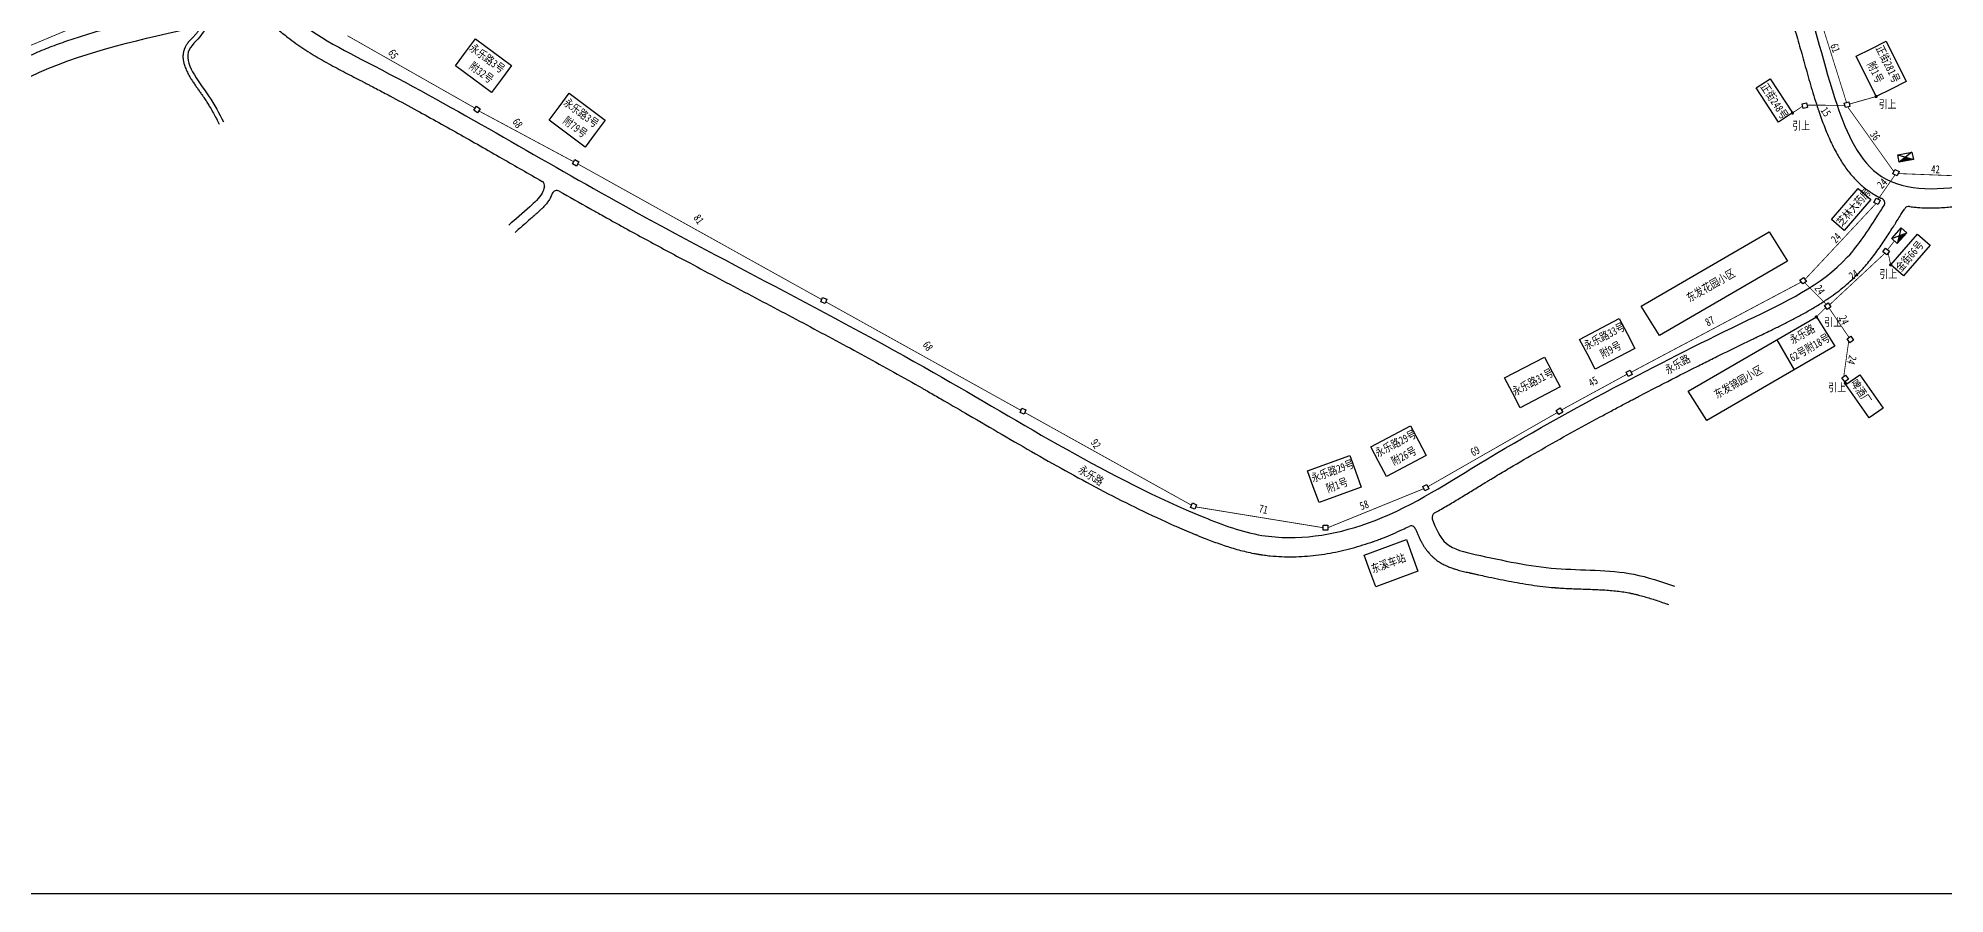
# Model space of a CAD drawing. Extents: x 11497857 to 11785281, y -6195932 to -5913179.
# Drawn here: x 11558962 to 11678110, y -6195932 to -6142468 of the extents above; entities that cross this region are included whole.
import ezdxf

# ---------------------------------------------------------------- set-up
doc = ezdxf.new("R2010")
doc.units = 0
doc.header["$LTSCALE"] = 1000
doc.header["$MEASUREMENT"] = 0
doc.layers.get('0').update_dxf_attribs({"linetype": 'CONTINUOUS'})
doc.layers.add('新设拉线', color=7, linetype='CONTINUOUS')
doc.styles.add('仿宋_GB2312', font='仿宋_GB2312.TTF', dxfattribs={"width": 0.8})

msp = doc.modelspace()

# ---------------------------------------------------------------- linework, layer by layer
for p, q in [((11675177, -6149762), (11676141, -6150047)), ((11676055, -6149596), (11675263, -6150213))]:
    msp.add_line(p, q)
at = {"color": 2}
for p, q in [((11674787, -6154992), (11675725, -6154635)), ((11675384, -6154328), (11675128, -6155299))]:
    msp.add_line(p, q, dxfattribs=at)
for points in [[(11586358, -6146723), (11586586, -6146891), (11586408, -6147133), (11586180, -6146965)], [(11669189, -6146569), (11669465, -6146506), (11669532, -6146798), (11669256, -6146862)], [(11671827, -6146522), (11672099, -6146444), (11672181, -6146733), (11671909, -6146811)], [(11592499, -6150059), (11592749, -6150191), (11592610, -6150457), (11592359, -6150325)], [(11675177, -6149762), (11676055, -6149596), (11676141, -6150047), (11675263, -6150213)], [(11674990, -6150677), (11675249, -6150792), (11675127, -6151066), (11674868, -6150952)], [(11673812, -6152470), (11674066, -6152595), (11673935, -6152864), (11673680, -6152740)], [(11674239, -6155819), (11674410, -6155593), (11674649, -6155774), (11674478, -6156000)], [(11669054, -6157580), (11669285, -6157417), (11669459, -6157662), (11669227, -6157825)], [(11607984, -6158664), (11608248, -6158769), (11608137, -6159047), (11607873, -6158943)], [(11670585, -6159177), (11670814, -6159011), (11670990, -6159254), (11670761, -6159420)], [(11672005, -6161264), (11672234, -6161098), (11672410, -6161341), (11672181, -6161507)], [(11658191, -6163328), (11658446, -6163206), (11658576, -6163477), (11658320, -6163599)], [(11671679, -6163690), (11671908, -6163524), (11672084, -6163767), (11671855, -6163933)], [(11620428, -6165583), (11620691, -6165688), (11620580, -6165966), (11620317, -6165862)], [(11653828, -6165727), (11654066, -6165574), (11654228, -6165826), (11653990, -6165979)], [(11645484, -6170481), (11645738, -6170356), (11645870, -6170625), (11645616, -6170750)], [(11631089, -6171511), (11631352, -6171616), (11631241, -6171894), (11630977, -6171790)], [(11639268, -6172904), (11639551, -6172904), (11639551, -6173205), (11639268, -6173205)]]:
    msp.add_lwpolyline(points, close=True)
at = {"color": 1, "const_width": 100}
for points in [[(11673763, -6146116, 1), (11673863, -6146116, 1)], [(11668540, -6147141, 1), (11668640, -6147141, 1)], [(11674675, -6156634, 1), (11674775, -6156634, 1)], [(11670031, -6159885, 1), (11670131, -6159885, 1)], [(11671842, -6164030, 1), (11671942, -6164030, 1)]]:
    msp.add_lwpolyline(points, format="xyb", close=True, dxfattribs=at)
msp.add_lwpolyline([(11675702, -6150130, 893, 0, 0), (11675659, -6149904, 0, 0, 0)], format="xyseb")
at = {"color": 2}
msp.add_lwpolyline([(11674787, -6154992), (11675384, -6154328), (11675725, -6154635), (11675128, -6155299)], close=True, dxfattribs=at)
msp.add_lwpolyline([(11675427, -6154967, 893, 0, 0), (11675256, -6154813, 0, 0, 0)], format="xyseb", dxfattribs=at)
at = {"layer": '新设拉线', "linetype": 'ByBlock', "ltscale": 0.5}
msp.add_line((11667605, -6161320), (11668689, -6163192), dxfattribs=at)
for points in [[(11497857, -6042706), (11785281, -6042706), (11785281, -6195932), (11497857, -6195932)], [(11667196, -6145006), (11668590, -6147141), (11667709, -6147716), (11666315, -6145581)], [(11671027, -6153798), (11672695, -6151869), (11673491, -6152558), (11671823, -6154487)], [(11659126, -6159215), (11667128, -6154577), (11668281, -6156410), (11660279, -6161048)], [(11674725, -6156634), (11676393, -6154705), (11677189, -6155393), (11675521, -6157322)], [(11662079, -6164523), (11670081, -6159885), (11671234, -6161717), (11663232, -6166355)], [(11672791, -6163504), (11674249, -6165596), (11673386, -6166198), (11671928, -6164106)]]:
    msp.add_lwpolyline(points, close=True, dxfattribs=at)
at = {"layer": '新设拉线', "color": 1, "linetype": 'ByBlock', "ltscale": 0.5, "const_width": 50}
for points in [[(11669924, -6139995), (11671963, -6146483)], [(11672045, -6146772), (11674929, -6150815)]]:
    msp.add_lwpolyline(points, dxfattribs=at)
at = {"layer": '新设拉线', "linetype": 'ByBlock', "ltscale": 0.5, "const_width": 50}
for points in [[(11561415, -6141699), (11555793, -6144051)], [(11668590, -6147141), (11669222, -6146716)], [(11671868, -6146667), (11669498, -6146652)], [(11672140, -6146589), (11673813, -6146116)], [(11675188, -6150929), (11679930, -6151111)], [(11674957, -6155145), (11674529, -6155684)], [(11674359, -6155909), (11670902, -6159132)], [(11674564, -6155887), (11674725, -6156634)], [(11670700, -6159094), (11669343, -6157743)], [(11670081, -6159885), (11670673, -6159298)], [(11670876, -6159337), (11672126, -6161176)], [(11672102, -6161399), (11671793, -6163607)]]:
    msp.add_lwpolyline(points, dxfattribs=at)
at = {"layer": '新设拉线', "color": 5, "linetype": 'ByBlock', "ltscale": 0.5, "const_width": 50}
for points in [[(11578293, -6142319), (11586269, -6146844)], [(11586497, -6147012), (11592429, -6150192)], [(11592679, -6150324), (11607929, -6158803)], [(11674998, -6151009), (11673939, -6152533)], [(11669372, -6157539), (11673807, -6152802)], [(11658511, -6163341), (11669141, -6157703)], [(11608179, -6158942), (11620372, -6165722)], [(11654147, -6165700), (11658255, -6163463)], [(11620622, -6165861), (11631033, -6171650)], [(11645804, -6170491), (11653909, -6165853)], [(11639551, -6173055), (11645550, -6170616)], [(11631296, -6171755), (11639268, -6173055)]]:
    msp.add_lwpolyline(points, dxfattribs=at)
at = {"layer": '新设拉线', "linetype": 'ByBlock', "ltscale": 0.5}
for points in [[(11585659, -6143351), (11586287, -6142506), (11588541, -6144181), (11587913, -6145025)], [(11674756, -6145649), (11673813, -6146116), (11672566, -6143600), (11673509, -6143133)], [(11673509, -6143133), (11674452, -6142666), (11675699, -6145182), (11674756, -6145649)], [(11587913, -6145025), (11587286, -6145870), (11585032, -6144195), (11585659, -6143351)], [(11593776, -6148432), (11593149, -6149277), (11590894, -6147602), (11591522, -6146757)], [(11591522, -6146757), (11592149, -6145913), (11594404, -6147587), (11593776, -6148432)], [(11655769, -6162219), (11655280, -6161287), (11657768, -6159983), (11658256, -6160915)], [(11658256, -6160915), (11658745, -6161848), (11656257, -6163151), (11655769, -6162219)], [(11651086, -6164626), (11650598, -6163694), (11653086, -6162390), (11653574, -6163322)], [(11653574, -6163322), (11654062, -6164254), (11651575, -6165558), (11651086, -6164626)], [(11642724, -6168926), (11642236, -6167994), (11644723, -6166690), (11645211, -6167622)], [(11645211, -6167622), (11645700, -6168554), (11643212, -6169858), (11642724, -6168926)], [(11638645, -6170493), (11638282, -6169505), (11640919, -6168537), (11641281, -6169525)], [(11641281, -6169525), (11641643, -6170513), (11639007, -6171480), (11638645, -6170493)], [(11642186, -6175754), (11641823, -6174766), (11644460, -6173799), (11644822, -6174786)], [(11644822, -6174786), (11645184, -6175774), (11642548, -6176742), (11642186, -6175754)]]:
    msp.add_lwpolyline(points, dxfattribs=at)
for centre, start, end in [((11590307, -6151678), 345.73553, 60.21271), ((11591372, -6152286), 60.31734, 159.22111), ((11674054, -6152762), 327.85032, 65.47991), ((11675853, -6153281), 81.47479, 148.01459), ((11644758, -6173244), 20.7016, 116.04066), ((11646365, -6172397), 119.32148, 199.04527)]:
    msp.add_arc(centre, 300, start, end, dxfattribs=at)
for points, knots in [([(11631969, -6118724), (11633841, -6118433), (11639010, -6118851), (11647111, -6119242), (11656648, -6123089), (11663343, -6130829), (11669471, -6138411), (11670803, -6145786), (11673661, -6152211), (11680736, -6151852), (11688719, -6148070), (11698450, -6153647), (11706429, -6151856), (11709987, -6150929), (11710628, -6150783)], [164255.8139925, 164255.8139925, 164255.8139925, 164255.8139925, 170004.7854553, 179065.9111753, 188968.2910209, 199562.6645775, 209597.5520338, 217248.5504401, 222495.0062063, 228334.5783111, 235625.6914017, 248646.6691821, 257622.2836758, 259587.9751689, 259587.9751689, 259587.9751689, 259587.9751689]), ([(11662240, -6131473), (11662317, -6131565), (11662394, -6131657), (11662490, -6131771), (11662508, -6131793), (11662550, -6131843), (11662574, -6131872), (11662621, -6131929), (11662645, -6131957), (11662717, -6132043), (11662764, -6132100), (11662907, -6132272), (11663002, -6132386), (11663286, -6132729), (11663474, -6132958), (11663846, -6133416), (11664031, -6133645), (11664395, -6134105), (11664575, -6134335), (11664929, -6134796), (11665103, -6135027), (11665444, -6135491), (11665611, -6135723), (11665937, -6136189), (11666096, -6136423), (11666404, -6136892), (11666554, -6137128), (11666843, -6137600), (11666982, -6137837), (11667250, -6138314), (11667378, -6138553), (11667621, -6139033), (11667737, -6139274), (11667873, -6139577), (11667900, -6139638), (11667943, -6139736), (11667959, -6139774), (11667980, -6139824), (11667986, -6139837), (11667997, -6139863), (11668002, -6139875), (11668018, -6139914), (11668029, -6139940), (11668061, -6140017), (11668082, -6140068), (11668144, -6140224), (11668184, -6140328), (11668296, -6140622), (11668365, -6140813), (11668499, -6141199), (11668563, -6141395), (11668689, -6141791), (11668751, -6141991), (11668872, -6142396), (11668931, -6142601), (11669049, -6143014), (11669108, -6143223), (11669225, -6143645), (11669284, -6143859), (11669403, -6144289), (11669464, -6144506), (11669587, -6144945), (11669650, -6145166), (11669781, -6145612), (11669848, -6145836), (11669988, -6146289), (11670060, -6146517), (11670156, -6146808), (11670176, -6146868), (11670206, -6146958), (11670216, -6146987), (11670234, -6147037), (11670241, -6147059), (11670256, -6147102), (11670263, -6147124), (11670286, -6147188), (11670301, -6147232), (11670346, -6147362), (11670377, -6147449), (11670465, -6147689), (11670523, -6147843), (11670643, -6148152), (11670705, -6148306), (11670836, -6148614), (11670903, -6148767), (11671045, -6149073), (11671119, -6149225), (11671274, -6149525), (11671355, -6149674), (11671506, -6149938), (11671576, -6150053), (11671720, -6150280), (11671795, -6150393), (11671950, -6150614), (11672031, -6150722), (11672186, -6150918), (11672258, -6151006), (11672409, -6151179), (11672487, -6151263), (11672648, -6151429), (11672731, -6151509), (11672902, -6151666), (11672991, -6151742), (11673159, -6151877), (11673237, -6151936), (11673340, -6152010), (11673363, -6152026), (11673402, -6152053), (11673419, -6152064), (11673454, -6152087), (11673472, -6152100), (11673507, -6152122), (11673524, -6152133), (11673557, -6152155), (11673574, -6152165), (11673624, -6152196), (11673658, -6152217), (11673761, -6152277), (11673829, -6152315), (11673968, -6152389), (11674038, -6152424), (11674132, -6152468), (11674155, -6152479), (11674178, -6152489)], [199117.0365795, 199117.0365795, 199117.0365795, 199117.0365795, 199472.2842995, 199472.2842995, 199556.1647299, 199556.1647299, 199666.067889, 199666.067889, 199775.9710481, 199775.9710481, 199995.7773664, 199995.7773664, 200435.3900029, 200435.3900029, 201314.6152759, 201314.6152759, 202193.8405489, 202193.8405489, 203073.0658219, 203073.0658219, 203952.2910949, 203952.2910949, 204831.5163679, 204831.5163679, 205710.741641, 205710.741641, 206589.966914, 206589.966914, 207469.192187, 207469.192187, 208348.41746, 208348.41746, 209227.642733, 209227.642733, 209446.9796073, 209446.9796073, 209582.8064831, 209582.8064831, 209628.9306981, 209628.9306981, 209675.0549131, 209675.0549131, 209767.3033431, 209767.3033431, 209951.8002031, 209951.8002031, 210320.7939231, 210320.7939231, 210985.0823488, 210985.0823488, 211649.3707745, 211649.3707745, 212313.6592003, 212313.6592003, 212977.947626, 212977.947626, 213642.2360517, 213642.2360517, 214306.5244774, 214306.5244774, 214970.8129031, 214970.8129031, 215635.1013289, 215635.1013289, 216299.3897546, 216299.3897546, 216963.6781803, 216963.6781803, 217138.086512, 217138.086512, 217221.8705868, 217221.8705868, 217283.7181119, 217283.7181119, 217345.5656371, 217345.5656371, 217469.2606875, 217469.2606875, 217716.6507883, 217716.6507883, 218152.2596191, 218152.2596191, 218587.8684498, 218587.8684498, 219023.4772806, 219023.4772806, 219459.0861114, 219459.0861114, 219894.6949421, 219894.6949421, 220238.931255, 220238.931255, 220583.167568, 220583.167568, 220927.4038809, 220927.4038809, 221216.1967455, 221216.1967455, 221504.98961, 221504.98961, 221793.7824746, 221793.7824746, 222082.5753392, 222082.5753392, 222324.4418609, 222324.4418609, 222391.017072, 222391.017072, 222440.2760469, 222440.2760469, 222493.4288778, 222493.4288778, 222541.6475404, 222541.6475404, 222589.866203, 222589.866203, 222686.3035282, 222686.3035282, 222879.1781786, 222879.1781786, 223072.0528291, 223072.0528291, 223135.1150258, 223135.1150258, 223135.1150258, 223135.1150258]), ([(11543518, -6155301), (11543542, -6155286), (11543565, -6155271), (11543630, -6155229), (11543671, -6155202), (11543738, -6155157), (11543764, -6155139), (11543799, -6155115), (11543809, -6155109), (11543828, -6155095), (11543838, -6155089), (11543867, -6155068), (11543887, -6155055), (11543945, -6155014), (11543984, -6154986), (11544100, -6154903), (11544177, -6154846), (11544390, -6154684), (11544526, -6154578), (11544795, -6154358), (11544929, -6154245), (11545197, -6154013), (11545331, -6153894), (11545597, -6153652), (11545730, -6153528), (11545996, -6153278), (11546129, -6153151), (11546305, -6152980), (11546349, -6152938), (11546406, -6152882), (11546420, -6152869), (11546448, -6152842), (11546462, -6152828), (11546504, -6152787), (11546532, -6152760), (11546615, -6152679), (11546671, -6152624), (11546838, -6152460), (11546949, -6152351), (11547304, -6152000), (11547547, -6151758), (11548036, -6151272), (11548281, -6151028), (11548775, -6150541), (11549024, -6150297), (11549527, -6149812), (11549782, -6149569), (11550107, -6149266), (11550175, -6149204), (11550298, -6149090), (11550355, -6149039), (11550462, -6148941), (11550513, -6148895), (11550595, -6148821), (11550626, -6148793), (11550717, -6148711), (11550778, -6148657), (11550961, -6148495), (11551083, -6148388), (11551454, -6148069), (11551704, -6147858), (11552371, -6147312), (11552793, -6146982), (11553653, -6146341), (11554091, -6146031), (11554984, -6145433), (11555438, -6145147), (11556362, -6144600), (11556832, -6144340), (11557416, -6144041), (11557524, -6143987), (11557728, -6143886), (11557824, -6143839), (11557951, -6143779), (11557981, -6143765), (11558067, -6143724), (11558123, -6143698), (11558293, -6143619), (11558406, -6143568), (11558746, -6143417), (11558974, -6143319), (11559545, -6143085), (11559890, -6142951), (11560583, -6142697), (11560931, -6142577), (11561630, -6142348), (11561981, -6142239), (11562685, -6142030), (11563039, -6141930), (11563747, -6141738), (11564103, -6141645), (11564815, -6141466), (11565172, -6141379), (11565888, -6141210), (11566246, -6141127), (11566964, -6140963), (11567324, -6140882), (11567746, -6140787), (11567808, -6140773), (11567913, -6140750), (11567955, -6140740), (11568012, -6140727), (11568027, -6140724), (11568057, -6140717), (11568072, -6140714), (11568117, -6140704), (11568147, -6140697), (11568237, -6140677), (11568296, -6140664), (11568360, -6140649), (11568366, -6140648), (11568371, -6140647)], [9090.2419142, 9090.2419142, 9090.2419142, 9090.2419142, 9183.3135712, 9183.3135712, 9350.9819116, 9350.9819116, 9455.2131293, 9455.2131293, 9495.0122166, 9495.0122166, 9534.811304, 9534.811304, 9614.4094787, 9614.4094787, 9773.6058281, 9773.6058281, 10091.9985269, 10091.9985269, 10654.038236, 10654.038236, 11216.0779451, 11216.0779451, 11778.1176542, 11778.1176542, 12340.1573633, 12340.1573633, 12902.1970724, 12902.1970724, 13086.3369594, 13086.3369594, 13145.22731, 13145.22731, 13204.1176605, 13204.1176605, 13321.8983617, 13321.8983617, 13557.4597641, 13557.4597641, 14028.5825688, 14028.5825688, 15062.2330912, 15062.2330912, 16095.8836136, 16095.8836136, 17129.534136, 17129.534136, 18163.1846585, 18163.1846585, 18431.6947918, 18431.6947918, 18653.7440291, 18653.7440291, 18853.6710282, 18853.6710282, 18974.373203, 18974.373203, 19210.0852913, 19210.0852913, 19681.5094681, 19681.5094681, 20624.3578216, 20624.3578216, 22163.6491353, 22163.6491353, 23702.940449, 23702.940449, 25242.2317627, 25242.2317627, 26781.5230765, 26781.5230765, 27127.372276, 27127.372276, 27435.0195598, 27435.0195598, 27529.9972878, 27529.9972878, 27709.153102, 27709.153102, 28067.4647306, 28067.4647306, 28784.0879876, 28784.0879876, 29859.5534762, 29859.5534762, 30935.0189648, 30935.0189648, 32010.4844533, 32010.4844533, 33085.9499419, 33085.9499419, 34161.4154305, 34161.4154305, 35236.8809191, 35236.8809191, 36312.3464076, 36312.3464076, 37387.8118962, 37387.8118962, 37573.1692688, 37573.1692688, 37699.5755122, 37699.5755122, 37744.3358774, 37744.3358774, 37789.0962427, 37789.0962427, 37878.6169732, 37878.6169732, 38057.6584342, 38057.6584342, 38073.437885, 38073.437885, 38073.437885, 38073.437885]), ([(11572634, -6140604), (11572636, -6140607), (11572639, -6140609), (11572718, -6140696), (11572796, -6140780), (11572954, -6140950), (11573035, -6141036), (11573200, -6141207), (11573284, -6141293), (11573390, -6141399), (11573410, -6141419), (11573471, -6141479), (11573512, -6141519), (11573561, -6141565), (11573568, -6141571), (11573581, -6141584), (11573588, -6141591), (11573608, -6141610), (11573622, -6141623), (11573663, -6141661), (11573690, -6141686), (11573772, -6141762), (11573828, -6141812), (11573994, -6141960), (11574107, -6142056), (11574334, -6142243), (11574448, -6142335), (11574728, -6142551), (11574894, -6142673), (11575228, -6142911), (11575397, -6143026), (11575737, -6143249), (11575909, -6143358), (11576253, -6143569), (11576426, -6143673), (11576773, -6143874), (11576948, -6143972), (11577296, -6144166), (11577471, -6144260), (11577820, -6144447), (11577994, -6144539), (11578342, -6144720), (11578515, -6144810), (11578860, -6144988), (11579032, -6145076), (11579254, -6145190), (11579306, -6145217), (11579373, -6145252), (11579389, -6145260), (11579437, -6145285), (11579469, -6145301), (11579533, -6145334), (11579565, -6145351), (11579660, -6145401), (11579724, -6145434), (11579915, -6145533), (11580043, -6145600), (11580424, -6145801), (11580678, -6145935), (11581438, -6146340), (11581943, -6146612), (11583371, -6147392), (11584291, -6147904), (11586123, -6148937), (11587036, -6149458), (11588784, -6150459), (11589619, -6150939), (11590456, -6151417)], [201.6293131, 201.6293131, 201.6293131, 201.6293131, 212.8719875, 212.8719875, 546.7655434, 546.7655434, 880.6590992, 880.6590992, 1214.5526551, 1214.5526551, 1292.5373508, 1292.5373508, 1448.5067422, 1448.5067422, 1473.7899247, 1473.7899247, 1499.0731071, 1499.0731071, 1549.639472, 1549.639472, 1650.7722018, 1650.7722018, 1853.0376615, 1853.0376615, 2257.5685807, 2257.5685807, 2662.0995, 2662.0995, 3234.1030654, 3234.1030654, 3806.1066308, 3806.1066308, 4378.1101961, 4378.1101961, 4950.1137615, 4950.1137615, 5522.1173269, 5522.1173269, 6094.1208923, 6094.1208923, 6666.1244577, 6666.1244577, 7238.1280231, 7238.1280231, 7810.1315885, 7810.1315885, 7982.0111516, 7982.0111516, 8035.8005768, 8035.8005768, 8143.3794274, 8143.3794274, 8250.9582779, 8250.9582779, 8466.115979, 8466.115979, 8896.4313811, 8896.4313811, 9757.0621855, 9757.0621855, 11478.3237941, 11478.3237941, 14645.8577713, 14645.8577713, 17813.3917484, 17813.3917484, 20713.3405947, 20713.3405947, 20713.3405947, 20713.3405947]), ([(11573571, -6139853), (11573837, -6140143), (11575613, -6142023), (11583285, -6145767), (11596427, -6153720), (11614127, -6162474), (11626927, -6170646), (11636289, -6174102), (11642665, -6173096), (11649624, -6168566), (11657516, -6164198), (11665299, -6160274), (11671370, -6157468), (11673456, -6154271), (11674160, -6153157), (11674308, -6152922)], [527.7404148, 527.7404148, 527.7404148, 527.7404148, 1705.2468813, 8284.7568325, 25606.472463, 48144.7833746, 67307.0964152, 71105.4171336, 77752.8831173, 85606.4841378, 95939.0165553, 104720.7367326, 112075.0774566, 115182.6572434, 116011.6098959, 116011.6098959, 116011.6098959, 116011.6098959]), ([(11539348, -6158342), (11541185, -6157828), (11544076, -6156724), (11547813, -6153248), (11551939, -6148941), (11558768, -6144020), (11565133, -6142604), (11568865, -6141766), (11569151, -6141698)], [3816.6863402, 3816.6863402, 3816.6863402, 3816.6863402, 9463.6663419, 13141.527157, 18915.1345241, 27480.8866377, 37731.8424471, 38585.3187709, 38585.3187709, 38585.3187709, 38585.3187709]), ([(11569151, -6141698), (11569145, -6141710), (11569140, -6141722), (11569118, -6141771), (11569101, -6141806), (11569074, -6141856), (11569065, -6141872), (11569050, -6141898), (11569044, -6141909), (11569033, -6141927), (11569029, -6141933), (11569023, -6141942), (11569021, -6141945), (11569017, -6141951), (11569015, -6141954), (11569010, -6141963), (11569006, -6141969), (11568994, -6141986), (11568985, -6141998), (11568958, -6142037), (11568938, -6142063), (11568895, -6142116), (11568873, -6142143), (11568826, -6142197), (11568802, -6142224), (11568753, -6142279), (11568728, -6142306), (11568676, -6142362), (11568650, -6142389), (11568597, -6142446), (11568570, -6142474), (11568517, -6142532), (11568490, -6142561), (11568437, -6142621), (11568411, -6142651), (11568359, -6142713), (11568334, -6142745), (11568289, -6142804), (11568269, -6142832), (11568230, -6142888), (11568212, -6142917), (11568176, -6142977), (11568160, -6143008), (11568141, -6143045), (11568138, -6143051), (11568132, -6143063), (11568130, -6143069), (11568124, -6143081), (11568121, -6143086), (11568114, -6143104), (11568109, -6143116), (11568094, -6143152), (11568085, -6143176), (11568065, -6143235), (11568055, -6143271), (11568039, -6143341), (11568032, -6143377), (11568021, -6143448), (11568017, -6143484), (11568013, -6143555), (11568012, -6143590), (11568012, -6143661), (11568014, -6143696), (11568019, -6143767), (11568023, -6143802), (11568033, -6143872), (11568040, -6143907), (11568054, -6143976), (11568062, -6144011), (11568080, -6144079), (11568090, -6144113), (11568116, -6144198), (11568134, -6144249), (11568173, -6144349), (11568194, -6144399), (11568238, -6144499), (11568262, -6144549), (11568311, -6144647), (11568337, -6144697), (11568391, -6144795), (11568419, -6144843), (11568476, -6144941), (11568506, -6144989), (11568579, -6145107), (11568624, -6145176), (11568715, -6145313), (11568762, -6145382), (11568855, -6145517), (11568902, -6145585), (11568996, -6145718), (11569043, -6145784), (11569136, -6145915), (11569181, -6145980), (11569270, -6146107), (11569314, -6146171), (11569383, -6146273), (11569410, -6146313), (11569462, -6146394), (11569488, -6146434), (11569564, -6146553), (11569612, -6146631), (11569731, -6146828), (11569799, -6146945), (11569930, -6147178), (11569993, -6147294), (11570117, -6147525), (11570177, -6147641), (11570253, -6147785), (11570268, -6147814), (11570283, -6147843)], [509.1261589, 509.1261589, 509.1261589, 509.1261589, 554.0119774, 554.0119774, 692.5149718, 692.5149718, 755.3142316, 755.3142316, 801.4030307, 801.4030307, 828.4323897, 828.4323897, 841.0138669, 841.0138669, 853.595344, 853.595344, 878.7582982, 878.7582982, 929.0842066, 929.0842066, 1040.0165127, 1040.0165127, 1150.9488189, 1150.9488189, 1261.881125, 1261.881125, 1372.8134311, 1372.8134311, 1483.7457372, 1483.7457372, 1594.6780433, 1594.6780433, 1705.6103494, 1705.6103494, 1816.5426555, 1816.5426555, 1927.4749616, 1927.4749616, 2019.3601747, 2019.3601747, 2111.2453877, 2111.2453877, 2203.1306008, 2203.1306008, 2220.1611159, 2220.1611159, 2237.0077751, 2237.0077751, 2253.8544343, 2253.8544343, 2287.5477528, 2287.5477528, 2354.9343897, 2354.9343897, 2451.7814628, 2451.7814628, 2548.628536, 2548.628536, 2645.4756092, 2645.4756092, 2742.3226824, 2742.3226824, 2839.1697556, 2839.1697556, 2936.0168288, 2936.0168288, 3032.863902, 3032.863902, 3129.7109752, 3129.7109752, 3226.5580484, 3226.5580484, 3371.1296007, 3371.1296007, 3515.701153, 3515.701153, 3660.2727054, 3660.2727054, 3804.8442577, 3804.8442577, 3949.41581, 3949.41581, 4093.9873624, 4093.9873624, 4301.9064605, 4301.9064605, 4509.8255587, 4509.8255587, 4717.7446568, 4717.7446568, 4925.663755, 4925.663755, 5133.5828532, 5133.5828532, 5341.5019513, 5341.5019513, 5477.6885442, 5477.6885442, 5613.8751371, 5613.8751371, 5886.248323, 5886.248323, 6300.8760278, 6300.8760278, 6715.5037327, 6715.5037327, 7130.1314375, 7130.1314375, 7232.7691274, 7232.7691274, 7232.7691274, 7232.7691274]), ([(11569453, -6141751), (11569405, -6141872), (11569147, -6142411), (11567587, -6143533), (11569538, -6145773), (11570272, -6147174), (11570549, -6147703)], [438.2431754, 438.2431754, 438.2431754, 438.2431754, 829.8110887, 2228.1615861, 5342.1646579, 7232.7691274, 7232.7691274, 7232.7691274, 7232.7691274]), ([(11675898, -6152984), (11675908, -6152986), (11675919, -6152988), (11676034, -6153004), (11676138, -6153017), (11676347, -6153039), (11676451, -6153049), (11676704, -6153066), (11676853, -6153073), (11677150, -6153080), (11677299, -6153080), (11677596, -6153074), (11677744, -6153068), (11678041, -6153050), (11678189, -6153039), (11678484, -6153012), (11678631, -6152995), (11678924, -6152959), (11679069, -6152938), (11679359, -6152893), (11679504, -6152869), (11679761, -6152822), (11679875, -6152800), (11680066, -6152762), (11680144, -6152745), (11680375, -6152696), (11680528, -6152661), (11680830, -6152589), (11680979, -6152551), (11681348, -6152455), (11681566, -6152395), (11681995, -6152273), (11682206, -6152211), (11682622, -6152085), (11682827, -6152022), (11683231, -6151896), (11683431, -6151834), (11683824, -6151713), (11684018, -6151653), (11684400, -6151539), (11684589, -6151484), (11684962, -6151379), (11685146, -6151330), (11685474, -6151249), (11685618, -6151215), (11685903, -6151152), (11686044, -6151123), (11686325, -6151072), (11686464, -6151050), (11686739, -6151011), (11686876, -6150995), (11687044, -6150979), (11687075, -6150976), (11687116, -6150973), (11687125, -6150972), (11687143, -6150971), (11687152, -6150970), (11687179, -6150968), (11687198, -6150967), (11687252, -6150963), (11687288, -6150961), (11687397, -6150955), (11687470, -6150953), (11687686, -6150947), (11687830, -6150947), (11688120, -6150953), (11688266, -6150959), (11688561, -6150978), (11688709, -6150991), (11689008, -6151023), (11689159, -6151042), (11689463, -6151085), (11689616, -6151109), (11689924, -6151163), (11690079, -6151193), (11690391, -6151256), (11690549, -6151290), (11690865, -6151363), (11691024, -6151401), (11691405, -6151496), (11691628, -6151555), (11692077, -6151677), (11692303, -6151741), (11692758, -6151873), (11692988, -6151941), (11693449, -6152079), (11693682, -6152150), (11694149, -6152291), (11694384, -6152363), (11694857, -6152504), (11695095, -6152575), (11695574, -6152714), (11695815, -6152782), (11696300, -6152914), (11696543, -6152978), (11697034, -6153101), (11697280, -6153159), (11697776, -6153268), (11698026, -6153319), (11698527, -6153412), (11698780, -6153453), (11699093, -6153498), (11699153, -6153506), (11699332, -6153529), (11699451, -6153543), (11699596, -6153559), (11699620, -6153562), (11699670, -6153567), (11699696, -6153569), (11699747, -6153574), (11699772, -6153577), (11699848, -6153584), (11699899, -6153588), (11700051, -6153601), (11700152, -6153608), (11700456, -6153627), (11700658, -6153636), (11701061, -6153646), (11701262, -6153648), (11701744, -6153644), (11702025, -6153634), (11702584, -6153604), (11702863, -6153583), (11703418, -6153530), (11703694, -6153498), (11704245, -6153426), (11704519, -6153386), (11705064, -6153297), (11705336, -6153249), (11705877, -6153146), (11706146, -6153092), (11706682, -6152978), (11706949, -6152918), (11707480, -6152796), (11707745, -6152733), (11708271, -6152605), (11708533, -6152540), (11708857, -6152458), (11708920, -6152442), (11709002, -6152421), (11709021, -6152416), (11709059, -6152407), (11709078, -6152402), (11709134, -6152388), (11709172, -6152378), (11709284, -6152349), (11709359, -6152330), (11709583, -6152273), (11709731, -6152235), (11710075, -6152149), (11710270, -6152101), (11710657, -6152008), (11710849, -6151963), (11711230, -6151878), (11711420, -6151838), (11711797, -6151764), (11711984, -6151730), (11712356, -6151669), (11712541, -6151643), (11712910, -6151597), (11713094, -6151579), (11713425, -6151554), (11713572, -6151546), (11713781, -6151539), (11713843, -6151537), (11713941, -6151536), (11713977, -6151536), (11714042, -6151536), (11714071, -6151536), (11714116, -6151536), (11714131, -6151536), (11714161, -6151537), (11714175, -6151537), (11714203, -6151537), (11714217, -6151538), (11714259, -6151539), (11714287, -6151539), (11714372, -6151542), (11714428, -6151544), (11714598, -6151553), (11714711, -6151560), (11715035, -6151588), (11715246, -6151613), (11715670, -6151676), (11715883, -6151715), (11716310, -6151805), (11716524, -6151856), (11716950, -6151972), (11717163, -6152037), (11717588, -6152178), (11717799, -6152254), (11718220, -6152419), (11718428, -6152508), (11718842, -6152696), (11719047, -6152795), (11719451, -6153005), (11719651, -6153115), (11720044, -6153346), (11720238, -6153466), (11720617, -6153716), (11720804, -6153845), (11721168, -6154113), (11721346, -6154252), (11721692, -6154536), (11721861, -6154682), (11722188, -6154982), (11722346, -6155136), (11722651, -6155449), (11722798, -6155609), (11723079, -6155935), (11723214, -6156101), (11723470, -6156437), (11723591, -6156608), (11723820, -6156954), (11723927, -6157129), (11724127, -6157482), (11724220, -6157661), (11724310, -6157851), (11724315, -6157862), (11724325, -6157884), (11724330, -6157894), (11724345, -6157927), (11724355, -6157949), (11724385, -6158014), (11724404, -6158058), (11724461, -6158190), (11724498, -6158279), (11724568, -6158460), (11724602, -6158551), (11724681, -6158771), (11724725, -6158902), (11724808, -6159166), (11724848, -6159300), (11724924, -6159572), (11724960, -6159710), (11725030, -6159989), (11725064, -6160130), (11725129, -6160416), (11725161, -6160561), (11725223, -6160853), (11725253, -6161001), (11725313, -6161300), (11725343, -6161451), (11725403, -6161755), (11725432, -6161909), (11725493, -6162218), (11725524, -6162374), (11725587, -6162689), (11725619, -6162847), (11725687, -6163166), (11725722, -6163326), (11725796, -6163649), (11725834, -6163812), (11725889, -6164033), (11725904, -6164092), (11725926, -6164176), (11725933, -6164203), (11725946, -6164251), (11725952, -6164274), (11725964, -6164318), (11725970, -6164340), (11725988, -6164407), (11726000, -6164451), (11726037, -6164585), (11726062, -6164674), (11726141, -6164940), (11726196, -6165118), (11726313, -6165473), (11726374, -6165649), (11726503, -6166001), (11726571, -6166176), (11726714, -6166524), (11726789, -6166697), (11726947, -6167039), (11727030, -6167208), (11727203, -6167544), (11727294, -6167709), (11727484, -6168036), (11727583, -6168197), (11727792, -6168513), (11727900, -6168668), (11728127, -6168972), (11728246, -6169121), (11728398, -6169300), (11728428, -6169333), (11728494, -6169408), (11728530, -6169449), (11728590, -6169514), (11728613, -6169539), (11728660, -6169588), (11728683, -6169613), (11728754, -6169686), (11728801, -6169734), (11728957, -6169887), (11729067, -6169989), (11729291, -6170188), (11729406, -6170284), (11729638, -6170469), (11729756, -6170559), (11729996, -6170732), (11730117, -6170815), (11730363, -6170977), (11730487, -6171055), (11730739, -6171206), (11730865, -6171279), (11731121, -6171421), (11731250, -6171489), (11731511, -6171622), (11731641, -6171686), (11731905, -6171810), (11732038, -6171871), (11732361, -6172013), (11732553, -6172093), (11732938, -6172248), (11733132, -6172322), (11733520, -6172466), (11733715, -6172536), (11734105, -6172672), (11734301, -6172738), (11734691, -6172867), (11734886, -6172930), (11735275, -6173055), (11735469, -6173116), (11735731, -6173198), (11735799, -6173220), (11735868, -6173241)], [224634.5328717, 224634.5328717, 224634.5328717, 224634.5328717, 224662.4337097, 224662.4337097, 224927.4971898, 224927.4971898, 225192.5606699, 225192.5606699, 225568.7034263, 225568.7034263, 225944.8461828, 225944.8461828, 226320.9889392, 226320.9889392, 226697.1316956, 226697.1316956, 227073.274452, 227073.274452, 227449.4172084, 227449.4172084, 227825.5599648, 227825.5599648, 228126.1779219, 228126.1779219, 228333.2276051, 228333.2276051, 228747.3269716, 228747.3269716, 229161.4263382, 229161.4263382, 229780.7554742, 229780.7554742, 230400.0846103, 230400.0846103, 231019.4137463, 231019.4137463, 231638.7428824, 231638.7428824, 232258.0720184, 232258.0720184, 232877.4011544, 232877.4011544, 233496.7302905, 233496.7302905, 233992.0734288, 233992.0734288, 234487.4165671, 234487.4165671, 234982.7597053, 234982.7597053, 235478.1028436, 235478.1028436, 235594.0817353, 235594.0817353, 235627.135388, 235627.135388, 235660.1890407, 235660.1890407, 235726.296346, 235726.296346, 235858.5109566, 235858.5109566, 236122.9401779, 236122.9401779, 236637.5334629, 236637.5334629, 237152.1267478, 237152.1267478, 237666.7200328, 237666.7200328, 238181.3133178, 238181.3133178, 238695.9066027, 238695.9066027, 239210.4998877, 239210.4998877, 239725.0931727, 239725.0931727, 240239.6864576, 240239.6864576, 240949.5142793, 240949.5142793, 241659.3421009, 241659.3421009, 242369.1699226, 242369.1699226, 243078.9977442, 243078.9977442, 243788.8255658, 243788.8255658, 244498.6533875, 244498.6533875, 245208.4812091, 245208.4812091, 245918.3090307, 245918.3090307, 246628.1368524, 246628.1368524, 247337.964674, 247337.964674, 248047.7924957, 248047.7924957, 248213.9572545, 248213.9572545, 248546.2867721, 248546.2867721, 248614.6026593, 248614.6026593, 248684.9056171, 248684.9056171, 248755.2085748, 248755.2085748, 248895.8144902, 248895.8144902, 249177.026321, 249177.026321, 249739.4499827, 249739.4499827, 250301.8736444, 250301.8736444, 251091.9120352, 251091.9120352, 251881.9504261, 251881.9504261, 252671.9888169, 252671.9888169, 253462.0272077, 253462.0272077, 254252.0655985, 254252.0655985, 255042.1039893, 255042.1039893, 255832.1423801, 255832.1423801, 256622.180771, 256622.180771, 257412.2191618, 257412.2191618, 257604.1815984, 257604.1815984, 257661.5478928, 257661.5478928, 257718.9141871, 257718.9141871, 257833.6467757, 257833.6467757, 258063.111953, 258063.111953, 258522.0423075, 258522.0423075, 259132.2312729, 259132.2312729, 259742.4202384, 259742.4202384, 260352.6092038, 260352.6092038, 260962.7981693, 260962.7981693, 261572.9871347, 261572.9871347, 262183.1761002, 262183.1761002, 262677.6634744, 262677.6634744, 262883.9373768, 262883.9373768, 263006.4353388, 263006.4353388, 263103.6601605, 263103.6601605, 263156.0612881, 263156.0612881, 263203.164314, 263203.164314, 263250.26734, 263250.26734, 263344.4733919, 263344.4733919, 263532.8854958, 263532.8854958, 263909.7097034, 263909.7097034, 264602.5039446, 264602.5039446, 265295.2981858, 265295.2981858, 265988.092427, 265988.092427, 266680.8866681, 266680.8866681, 267373.6809093, 267373.6809093, 268066.4751505, 268066.4751505, 268759.2693917, 268759.2693917, 269452.0636328, 269452.0636328, 270144.857874, 270144.857874, 270837.6521152, 270837.6521152, 271530.4463564, 271530.4463564, 272223.2405975, 272223.2405975, 272916.0348387, 272916.0348387, 273608.8290799, 273608.8290799, 274301.6233211, 274301.6233211, 274994.4175622, 274994.4175622, 275687.2118034, 275687.2118034, 276380.0060446, 276380.0060446, 276421.6076596, 276421.6076596, 276463.2092747, 276463.2092747, 276546.4125048, 276546.4125048, 276712.8189649, 276712.8189649, 277045.6318853, 277045.6318853, 277378.4448056, 277378.4448056, 277843.153946, 277843.153946, 278307.8630864, 278307.8630864, 278772.5722268, 278772.5722268, 279237.2813672, 279237.2813672, 279701.9905077, 279701.9905077, 280166.6996481, 280166.6996481, 280631.4087885, 280631.4087885, 281096.1179289, 281096.1179289, 281560.8270693, 281560.8270693, 282025.5362097, 282025.5362097, 282490.2453501, 282490.2453501, 282954.9544905, 282954.9544905, 283120.8894427, 283120.8894427, 283195.6749177, 283195.6749177, 283258.6004438, 283258.6004438, 283321.52597, 283321.52597, 283447.3770222, 283447.3770222, 283699.0791268, 283699.0791268, 284202.4833358, 284202.4833358, 284705.8875449, 284705.8875449, 285209.291754, 285209.291754, 285712.695963, 285712.695963, 286216.1001721, 286216.1001721, 286719.5043812, 286719.5043812, 287222.9085903, 287222.9085903, 287726.3127993, 287726.3127993, 288229.7170084, 288229.7170084, 288347.3901802, 288347.3901802, 288492.459821, 288492.459821, 288581.6317529, 288581.6317529, 288670.8036849, 288670.8036849, 288849.1475489, 288849.1475489, 289249.724677, 289249.724677, 289650.3018051, 289650.3018051, 290050.8789333, 290050.8789333, 290451.4560614, 290451.4560614, 290852.0331895, 290852.0331895, 291252.6103176, 291252.6103176, 291653.1874457, 291653.1874457, 292053.7645738, 292053.7645738, 292454.341702, 292454.341702, 293026.6626456, 293026.6626456, 293598.9835892, 293598.9835892, 294171.3045329, 294171.3045329, 294743.6254765, 294743.6254765, 295315.9464201, 295315.9464201, 295888.2673638, 295888.2673638, 296090.6816179, 296090.6816179, 296090.6816179, 296090.6816179]), ([(11590597, -6151752), (11590562, -6151891), (11590388, -6152375), (11589516, -6153150), (11588798, -6153780), (11588366, -6154159)], [935.55116, 935.55116, 935.55116, 935.55116, 1371.766215, 2523.726856, 4271.4432853, 4271.4432853, 4271.4432853, 4271.4432853]), ([(11591091, -6152180), (11591078, -6152214), (11591064, -6152248), (11591030, -6152326), (11591010, -6152369), (11590981, -6152423), (11590975, -6152435), (11590963, -6152458), (11590956, -6152470), (11590937, -6152504), (11590924, -6152526), (11590887, -6152586), (11590863, -6152623), (11590814, -6152694), (11590788, -6152728), (11590736, -6152795), (11590710, -6152828), (11590657, -6152891), (11590630, -6152922), (11590575, -6152982), (11590548, -6153011), (11590493, -6153068), (11590465, -6153096), (11590410, -6153150), (11590382, -6153176), (11590318, -6153237), (11590281, -6153270), (11590209, -6153336), (11590173, -6153368), (11590127, -6153409), (11590116, -6153419), (11590099, -6153434), (11590093, -6153440), (11590083, -6153448), (11590079, -6153451), (11590069, -6153461), (11590062, -6153467), (11590038, -6153488), (11590021, -6153503), (11589971, -6153547), (11589937, -6153577), (11589837, -6153665), (11589770, -6153724), (11589571, -6153900), (11589439, -6154016), (11589125, -6154292), (11588943, -6154451), (11588761, -6154610)], [1166.1318617, 1166.1318617, 1166.1318617, 1166.1318617, 1250.508144, 1250.508144, 1357.2405657, 1357.2405657, 1386.3433674, 1386.3433674, 1415.4461691, 1415.4461691, 1473.6517725, 1473.6517725, 1573.9403731, 1573.9403731, 1674.2289736, 1674.2289736, 1774.5175742, 1774.5175742, 1874.8061748, 1874.8061748, 1975.0947753, 1975.0947753, 2075.3833759, 2075.3833759, 2175.6719765, 2175.6719765, 2309.7827764, 2309.7827764, 2443.8935764, 2443.8935764, 2485.3856684, 2485.3856684, 2510.1532792, 2510.1532792, 2523.669166, 2523.669166, 2550.7009396, 2550.7009396, 2616.4754629, 2616.4754629, 2748.0245096, 2748.0245096, 3011.1226031, 3011.1226031, 3537.3187899, 3537.3187899, 4271.4432853, 4271.4432853, 4271.4432853, 4271.4432853]), ([(11591520, -6152025), (11592158, -6152389), (11592796, -6152751), (11593642, -6153226), (11593847, -6153341), (11594194, -6153535), (11594337, -6153615), (11594587, -6153754), (11594695, -6153814), (11594910, -6153933), (11595018, -6153993), (11595342, -6154171), (11595558, -6154290), (11596206, -6154646), (11596639, -6154881), (11597939, -6155586), (11598807, -6156051), (11600895, -6157163), (11602115, -6157807), (11604554, -6159094), (11605773, -6159737), (11608204, -6161031), (11609416, -6161681), (11611828, -6162998), (11613028, -6163664), (11614285, -6164379), (11614350, -6164416), (11614544, -6164527), (11614673, -6164600), (11615058, -6164822), (11615315, -6164970), (11616086, -6165415), (11616599, -6165714), (11617807, -6166420), (11618501, -6166826), (11619894, -6167638), (11620593, -6168043), (11621997, -6168846), (11622702, -6169244), (11624123, -6170028), (11624839, -6170414), (11626282, -6171168), (11627011, -6171537), (11628483, -6172251), (11629227, -6172596), (11630079, -6172971), (11630177, -6173014), (11630472, -6173142), (11630669, -6173226), (11630940, -6173340), (11631012, -6173370), (11631130, -6173419), (11631175, -6173437), (11631246, -6173467), (11631271, -6173477), (11631315, -6173495), (11631332, -6173502), (11631384, -6173524), (11631419, -6173538), (11631490, -6173567), (11631525, -6173581), (11631630, -6173623), (11631701, -6173652), (11631914, -6173736), (11632057, -6173792), (11632345, -6173902), (11632490, -6173956), (11632783, -6174062), (11632930, -6174113), (11633228, -6174213), (11633378, -6174262), (11633681, -6174354), (11633834, -6174399), (11634143, -6174483), (11634298, -6174522), (11634613, -6174596), (11634771, -6174630), (11634975, -6174670), (11635019, -6174678), (11635096, -6174692), (11635129, -6174698), (11635180, -6174707), (11635199, -6174710), (11635233, -6174716), (11635249, -6174718), (11635279, -6174723), (11635295, -6174726), (11635341, -6174733), (11635371, -6174738), (11635464, -6174752), (11635525, -6174760), (11635710, -6174785), (11635833, -6174799), (11636195, -6174836), (11636433, -6174852), (11636911, -6174872), (11637149, -6174874), (11637626, -6174867), (11637864, -6174857), (11638339, -6174824), (11638576, -6174802), (11639047, -6174746), (11639282, -6174712), (11639750, -6174634), (11639983, -6174589), (11640445, -6174491), (11640675, -6174436), (11641131, -6174318), (11641357, -6174255), (11641806, -6174119), (11642028, -6174047), (11642309, -6173950), (11642370, -6173929), (11642482, -6173889), (11642533, -6173870), (11642635, -6173833), (11642686, -6173814), (11642839, -6173756), (11642940, -6173717), (11643242, -6173598), (11643441, -6173515), (11643835, -6173345), (11644030, -6173257), (11644358, -6173104), (11644493, -6173039), (11644626, -6172974)], [21942.4575352, 21942.4575352, 21942.4575352, 21942.4575352, 24148.4597027, 24148.4597027, 24852.4504437, 24852.4504437, 25341.7068954, 25341.7068954, 25710.7425995, 25710.7425995, 26079.7783036, 26079.7783036, 26817.8497117, 26817.8497117, 28293.9925281, 28293.9925281, 31246.2781609, 31246.2781609, 35380.330407, 35380.330407, 39514.3826531, 39514.3826531, 43648.4348992, 43648.4348992, 47782.4871453, 47782.4871453, 48009.1808355, 48009.1808355, 48455.7650162, 48455.7650162, 49348.9333776, 49348.9333776, 51135.2701003, 51135.2701003, 53547.3157884, 53547.3157884, 55959.3614766, 55959.3614766, 58371.4071647, 58371.4071647, 60783.4528528, 60783.4528528, 63195.4985409, 63195.4985409, 65607.5442291, 65607.5442291, 65921.3459842, 65921.3459842, 66548.9494945, 66548.9494945, 66777.9582814, 66777.9582814, 66920.7648995, 66920.7648995, 67001.9218139, 67001.9218139, 67056.9609122, 67056.9609122, 67167.0391087, 67167.0391087, 67277.1173052, 67277.1173052, 67497.2736983, 67497.2736983, 67937.5864844, 67937.5864844, 68377.8992705, 68377.8992705, 68818.2120566, 68818.2120566, 69258.5248428, 69258.5248428, 69698.8376289, 69698.8376289, 70139.150415, 70139.150415, 70579.4632011, 70579.4632011, 70700.7047418, 70700.7047418, 70789.5528033, 70789.5528033, 70841.051192, 70841.051192, 70882.8112068, 70882.8112068, 70924.5712217, 70924.5712217, 71008.0912513, 71008.0912513, 71175.1313106, 71175.1313106, 71509.2114292, 71509.2114292, 72154.5564374, 72154.5564374, 72799.9014455, 72799.9014455, 73445.2464537, 73445.2464537, 74090.5914618, 74090.5914618, 74735.9364699, 74735.9364699, 75381.2814781, 75381.2814781, 76026.6264862, 76026.6264862, 76671.9714944, 76671.9714944, 77317.3165025, 77317.3165025, 77495.2210119, 77495.2210119, 77646.8373179, 77646.8373179, 77798.4536239, 77798.4536239, 78101.686236, 78101.686236, 78708.15146, 78708.15146, 79314.6166841, 79314.6166841, 79739.7910657, 79739.7910657, 79739.7910657, 79739.7910657]), ([(11646218, -6172135), (11646331, -6172071), (11646444, -6172007), (11646808, -6171799), (11647057, -6171653), (11647550, -6171359), (11647795, -6171212), (11648282, -6170916), (11648524, -6170767), (11649006, -6170472), (11649245, -6170325), (11649521, -6170157), (11649558, -6170135), (11649668, -6170068), (11649741, -6170024), (11649960, -6169891), (11650107, -6169803), (11650548, -6169538), (11650842, -6169363), (11651728, -6168842), (11652321, -6168498), (11654130, -6167466), (11655353, -6166790), (11656805, -6166007), (11657030, -6165886), (11657493, -6165638), (11657731, -6165512), (11658130, -6165300), (11658291, -6165215), (11658538, -6165085), (11658624, -6165039), (11658797, -6164948), (11658884, -6164903), (11659143, -6164767), (11659317, -6164676), (11659836, -6164406), (11660183, -6164226), (11661224, -6163690), (11661921, -6163336), (11662759, -6162915), (11662896, -6162846), (11663310, -6162639), (11663586, -6162502), (11664417, -6162090), (11664974, -6161817), (11665649, -6161490), (11665762, -6161435), (11665932, -6161353), (11665988, -6161326), (11666086, -6161279), (11666127, -6161259), (11666202, -6161223), (11666236, -6161206), (11666290, -6161181), (11666310, -6161171), (11666346, -6161153), (11666362, -6161146), (11666395, -6161130), (11666411, -6161122), (11666459, -6161099), (11666492, -6161083), (11666589, -6161037), (11666654, -6161006), (11666849, -6160912), (11666980, -6160849), (11667322, -6160684), (11667533, -6160581), (11667957, -6160372), (11668170, -6160266), (11668594, -6160048), (11668807, -6159937), (11669230, -6159708), (11669440, -6159591), (11669859, -6159348), (11670067, -6159223), (11670480, -6158964), (11670684, -6158830), (11671050, -6158576), (11671214, -6158459), (11671536, -6158216), (11671695, -6158090), (11672007, -6157830), (11672161, -6157696), (11672462, -6157418), (11672609, -6157274), (11672785, -6157092), (11672816, -6157059), (11672868, -6157004), (11672888, -6156982), (11672917, -6156951), (11672925, -6156942), (11672942, -6156924), (11672950, -6156915), (11672975, -6156888), (11672991, -6156870), (11673040, -6156816), (11673072, -6156779), (11673168, -6156670), (11673231, -6156596), (11673393, -6156401), (11673490, -6156279), (11673681, -6156033), (11673773, -6155909), (11673953, -6155660), (11674041, -6155535), (11674213, -6155285), (11674298, -6155160), (11674463, -6154911), (11674544, -6154786), (11674704, -6154538), (11674783, -6154415), (11674870, -6154279), (11674879, -6154264), (11674897, -6154236), (11674906, -6154222), (11674933, -6154180), (11674951, -6154152), (11675004, -6154067), (11675040, -6154011), (11675147, -6153842), (11675218, -6153729), (11675392, -6153452), (11675496, -6153287), (11675599, -6153122)], [81470.6272754, 81470.6272754, 81470.6272754, 81470.6272754, 81849.7014227, 81849.7014227, 82694.729669, 82694.729669, 83539.7579152, 83539.7579152, 84384.7861614, 84384.7861614, 85229.8144076, 85229.8144076, 85359.0834661, 85359.0834661, 85617.6215832, 85617.6215832, 86134.6978173, 86134.6978173, 87168.8502854, 87168.8502854, 89237.1552217, 89237.1552217, 93455.2459648, 93455.2459648, 94226.5623584, 94226.5623584, 95042.8793997, 95042.8793997, 95593.8948347, 95593.8948347, 95890.102278, 95890.102278, 96186.3097213, 96186.3097213, 96778.7246078, 96778.7246078, 97963.5543809, 97963.5543809, 100333.213927, 100333.213927, 100798.1206381, 100798.1206381, 101727.9340601, 101727.9340601, 103587.5609042, 103587.5609042, 103962.0676229, 103962.0676229, 104147.8758352, 104147.8758352, 104284.2180524, 104284.2180524, 104394.6186202, 104394.6186202, 104461.0093518, 104461.0093518, 104514.0491415, 104514.0491415, 104567.0889313, 104567.0889313, 104673.1685108, 104673.1685108, 104885.3276699, 104885.3276699, 105309.6459881, 105309.6459881, 105989.5509329, 105989.5509329, 106669.4558777, 106669.4558777, 107349.3608225, 107349.3608225, 108029.2657673, 108029.2657673, 108709.1707122, 108709.1707122, 109389.075657, 109389.075657, 109945.5613975, 109945.5613975, 110502.047138, 110502.047138, 111058.5328785, 111058.5328785, 111615.018619, 111615.018619, 111737.7619703, 111737.7619703, 111818.1217737, 111818.1217737, 111850.8285446, 111850.8285446, 111883.5353154, 111883.5353154, 111948.9488571, 111948.9488571, 112079.7759404, 112079.7759404, 112341.430107, 112341.430107, 112769.3986274, 112769.3986274, 113197.3671478, 113197.3671478, 113625.3356682, 113625.3356682, 114053.3041885, 114053.3041885, 114481.2727089, 114481.2727089, 114909.2412293, 114909.2412293, 114958.5578665, 114958.5578665, 115007.8745037, 115007.8745037, 115106.5077781, 115106.5077781, 115303.7743269, 115303.7743269, 115698.3074246, 115698.3074246, 116277.0892404, 116277.0892404, 116277.0892404, 116277.0892404]), ([(11646081, -6172495), (11646290, -6173100), (11646789, -6174284), (11649916, -6174976), (11653663, -6175811), (11658001, -6175605), (11660381, -6176425), (11661224, -6176715)], [357.1603855, 357.1603855, 357.1603855, 357.1603855, 2150.7261091, 4076.5958099, 9223.702972, 14078.901141, 16739.1627513, 16739.1627513, 16739.1627513, 16739.1627513]), ([(11645039, -6173138), (11645045, -6173154), (11645051, -6173171), (11645081, -6173249), (11645106, -6173311), (11645157, -6173437), (11645184, -6173501), (11645241, -6173628), (11645270, -6173693), (11645333, -6173823), (11645367, -6173888), (11645430, -6174005), (11645459, -6174057), (11645521, -6174160), (11645553, -6174212), (11645621, -6174316), (11645657, -6174367), (11645732, -6174470), (11645772, -6174521), (11645847, -6174612), (11645882, -6174653), (11645955, -6174733), (11645993, -6174772), (11646072, -6174850), (11646114, -6174888), (11646162, -6174930), (11646167, -6174935), (11646178, -6174944), (11646184, -6174949), (11646195, -6174959), (11646201, -6174963), (11646218, -6174977), (11646229, -6174987), (11646263, -6175014), (11646285, -6175032), (11646351, -6175082), (11646394, -6175113), (11646480, -6175172), (11646524, -6175200), (11646611, -6175253), (11646655, -6175279), (11646742, -6175327), (11646785, -6175350), (11646872, -6175393), (11646916, -6175414), (11647002, -6175454), (11647046, -6175472), (11647132, -6175508), (11647174, -6175525), (11647260, -6175557), (11647302, -6175573), (11647404, -6175609), (11647463, -6175628), (11647581, -6175665), (11647640, -6175682), (11647755, -6175715), (11647812, -6175730), (11647925, -6175759), (11647981, -6175773), (11648090, -6175800), (11648145, -6175812), (11648251, -6175837), (11648304, -6175849), (11648375, -6175864), (11648395, -6175869), (11648426, -6175876), (11648438, -6175878), (11648460, -6175883), (11648469, -6175885), (11648484, -6175889), (11648490, -6175890), (11648501, -6175892), (11648506, -6175893), (11648516, -6175896), (11648521, -6175897), (11648536, -6175900), (11648546, -6175902), (11648576, -6175909), (11648596, -6175913), (11648655, -6175926), (11648695, -6175935), (11648814, -6175961), (11648893, -6175978), (11649130, -6176030), (11649287, -6176065), (11649680, -6176150), (11649916, -6176200), (11650385, -6176298), (11650620, -6176345), (11651090, -6176435), (11651325, -6176479), (11651797, -6176560), (11652033, -6176598), (11652510, -6176668), (11652749, -6176699), (11653232, -6176755), (11653475, -6176779), (11653732, -6176799), (11653745, -6176800), (11653770, -6176802), (11653782, -6176803), (11653819, -6176806), (11653844, -6176808), (11653918, -6176813), (11653968, -6176816), (11654116, -6176826), (11654215, -6176832), (11654474, -6176846), (11654635, -6176853), (11654954, -6176866), (11655112, -6176871), (11655426, -6176882), (11655583, -6176887), (11655892, -6176898), (11656046, -6176904), (11656350, -6176917), (11656500, -6176924), (11656798, -6176942), (11656946, -6176951), (11657237, -6176974), (11657381, -6176988), (11657665, -6177018), (11657806, -6177036), (11658082, -6177076), (11658219, -6177098), (11658380, -6177128), (11658408, -6177134), (11658444, -6177141), (11658453, -6177143), (11658472, -6177146), (11658481, -6177148), (11658508, -6177154), (11658526, -6177157), (11658581, -6177169), (11658617, -6177177), (11658727, -6177202), (11658800, -6177219), (11658994, -6177267), (11659114, -6177299), (11659357, -6177367), (11659480, -6177403), (11659726, -6177479), (11659851, -6177518), (11660102, -6177600), (11660228, -6177642), (11660483, -6177729), (11660612, -6177773), (11660772, -6177828), (11660803, -6177839), (11660833, -6177849)], [452.6818591, 452.6818591, 452.6818591, 452.6818591, 497.7562497, 497.7562497, 663.6749996, 663.6749996, 829.5937496, 829.5937496, 995.5124995, 995.5124995, 1161.4312494, 1161.4312494, 1292.1195868, 1292.1195868, 1422.8079242, 1422.8079242, 1553.4962617, 1553.4962617, 1684.1845991, 1684.1845991, 1789.5458591, 1789.5458591, 1894.9071192, 1894.9071192, 2000.2683792, 2000.2683792, 2013.8545603, 2013.8545603, 2027.4580637, 2027.4580637, 2041.0615671, 2041.0615671, 2068.2685739, 2068.2685739, 2122.6825875, 2122.6825875, 2224.3599512, 2224.3599512, 2326.037315, 2326.037315, 2427.7146787, 2427.7146787, 2529.3920425, 2529.3920425, 2631.0694062, 2631.0694062, 2732.74677, 2732.74677, 2834.4241337, 2834.4241337, 2936.1014975, 2936.1014975, 3080.9913206, 3080.9913206, 3225.8811437, 3225.8811437, 3370.7709668, 3370.7709668, 3515.6607899, 3515.6607899, 3660.550613, 3660.550613, 3805.4404361, 3805.4404361, 3861.5643153, 3861.5643153, 3895.8757587, 3895.8757587, 3922.7813099, 3922.7813099, 3940.3236062, 3940.3236062, 3954.8877326, 3954.8877326, 3969.4518589, 3969.4518589, 3998.5801116, 3998.5801116, 4056.836617, 4056.836617, 4173.3496278, 4173.3496278, 4406.3756494, 4406.3756494, 4872.4276925, 4872.4276925, 5573.2223857, 5573.2223857, 6274.0170789, 6274.0170789, 6974.811772, 6974.811772, 7675.6064652, 7675.6064652, 8376.4011583, 8376.4011583, 9077.1958515, 9077.1958515, 9112.674831, 9112.674831, 9148.1538106, 9148.1538106, 9219.1117697, 9219.1117697, 9361.0276879, 9361.0276879, 9644.8595243, 9644.8595243, 10111.927264, 10111.927264, 10578.9950038, 10578.9950038, 11046.0627435, 11046.0627435, 11513.1304832, 11513.1304832, 11980.1982229, 11980.1982229, 12447.2659626, 12447.2659626, 12914.3337023, 12914.3337023, 13381.4014421, 13381.4014421, 13848.4691818, 13848.4691818, 13944.1267941, 13944.1267941, 13975.8819039, 13975.8819039, 14007.6370137, 14007.6370137, 14071.1472333, 14071.1472333, 14198.1676725, 14198.1676725, 14452.2085509, 14452.2085509, 14864.1601594, 14864.1601594, 15276.1117679, 15276.1117679, 15688.0633764, 15688.0633764, 16100.0149849, 16100.0149849, 16511.9665934, 16511.9665934, 16608.2981098, 16608.2981098, 16608.2981098, 16608.2981098])]:
    msp.add_open_spline(points, degree=3, knots=knots, dxfattribs=at)

# ---------------------------------------------------------------- texts
at = {"style": '仿宋_GB2312', "width": 0.8}
for s, rotation, p in [('65', 304.55803, (11580798, -6143382)), ('永乐路3号', 323.39156, (11585877, -6143183)), ('61', 289.78523, (11670940, -6142909)), ('正街281号', 296.36443, (11673779, -6143083)), ('附32号', 323.39156, (11585850, -6144322)), ('附1号', 296.36443, (11673237, -6144085)), ('正街248号', 303.1318, (11666577, -6145500)), ('永乐路3号', 323.39156, (11591740, -6146590)), ('15', 304.55803, (11670315, -6146986)), ('68', 304.55803, (11588570, -6147693)), ('附79号', 323.39156, (11591712, -6147729)), ('36', 304.55803, (11673400, -6148475)), ('42', 359.05894, (11677249, -6150906)), ('24', 45.04516, (11674171, -6151914)), ('芝林大药房', 49.14857, (11671672, -6154257)), ('81', 304.55803, (11599887, -6153694)), ('24', 45.38583, (11671293, -6155316)), ('金街66号', 49.14857, (11675371, -6157093)), ('东发花园小区', 29.68698, (11662143, -6158965)), ('24', 32.83714, (11672310, -6157598)), ('24', 303.72843, (11669939, -6158099)), ('87', 27.33503, (11663291, -6160489)), ('24', 294.06345, (11671474, -6159928)), ('永乐路33号', 27.65578, (11655713, -6161950)), ('62号附18号', 29.68698, (11668586, -6162703)), ('永乐路', 29.68698, (11668586, -6161596)), ('68', 304.55803, (11614208, -6161620)), ('附9号', 27.65578, (11656727, -6162469)), ('永乐路', 29.68698, (11660800, -6163474)), ('24', 251.8795, (11672148, -6162241)), ('永乐路31号', 27.65578, (11651242, -6164818)), ('东发锦园小区', 29.68698, (11663866, -6164992)), ('45', 29.78371, (11656016, -6164268)), ('啤酒厂', 304.87554, (11672187, -6164016)), ('永乐路29号', 27.65578, (11642668, -6168657)), ('92', 304.55803, (11624699, -6167728)), ('附26号', 27.65578, (11643682, -6169176)), ('69', 27.41405, (11648623, -6168611)), ('永乐路', 327.96701, (11623917, -6169560)), ('永乐路29号', 20.1473, (11638624, -6170219)), ('附1号', 20.1473, (11639561, -6170866)), ('71', 347.43844, (11635209, -6172083)), ('58', 19.76161, (11641651, -6171962)), ('东溪车站', 20.1473, (11642364, -6175900))]:
    msp.add_text(s, height=500, rotation=rotation, dxfattribs=at).set_placement(p)
at = {"color": 1, "style": '仿宋_GB2312', "width": 0.8}
for p in [(11673972, -6146851), (11668571, -6148189), (11674018, -6157456), (11670567, -6160469), (11670815, -6164542)]:
    msp.add_text('引上', height=500, dxfattribs=at).set_placement(p)

doc.saveas('drawing.dxf')
